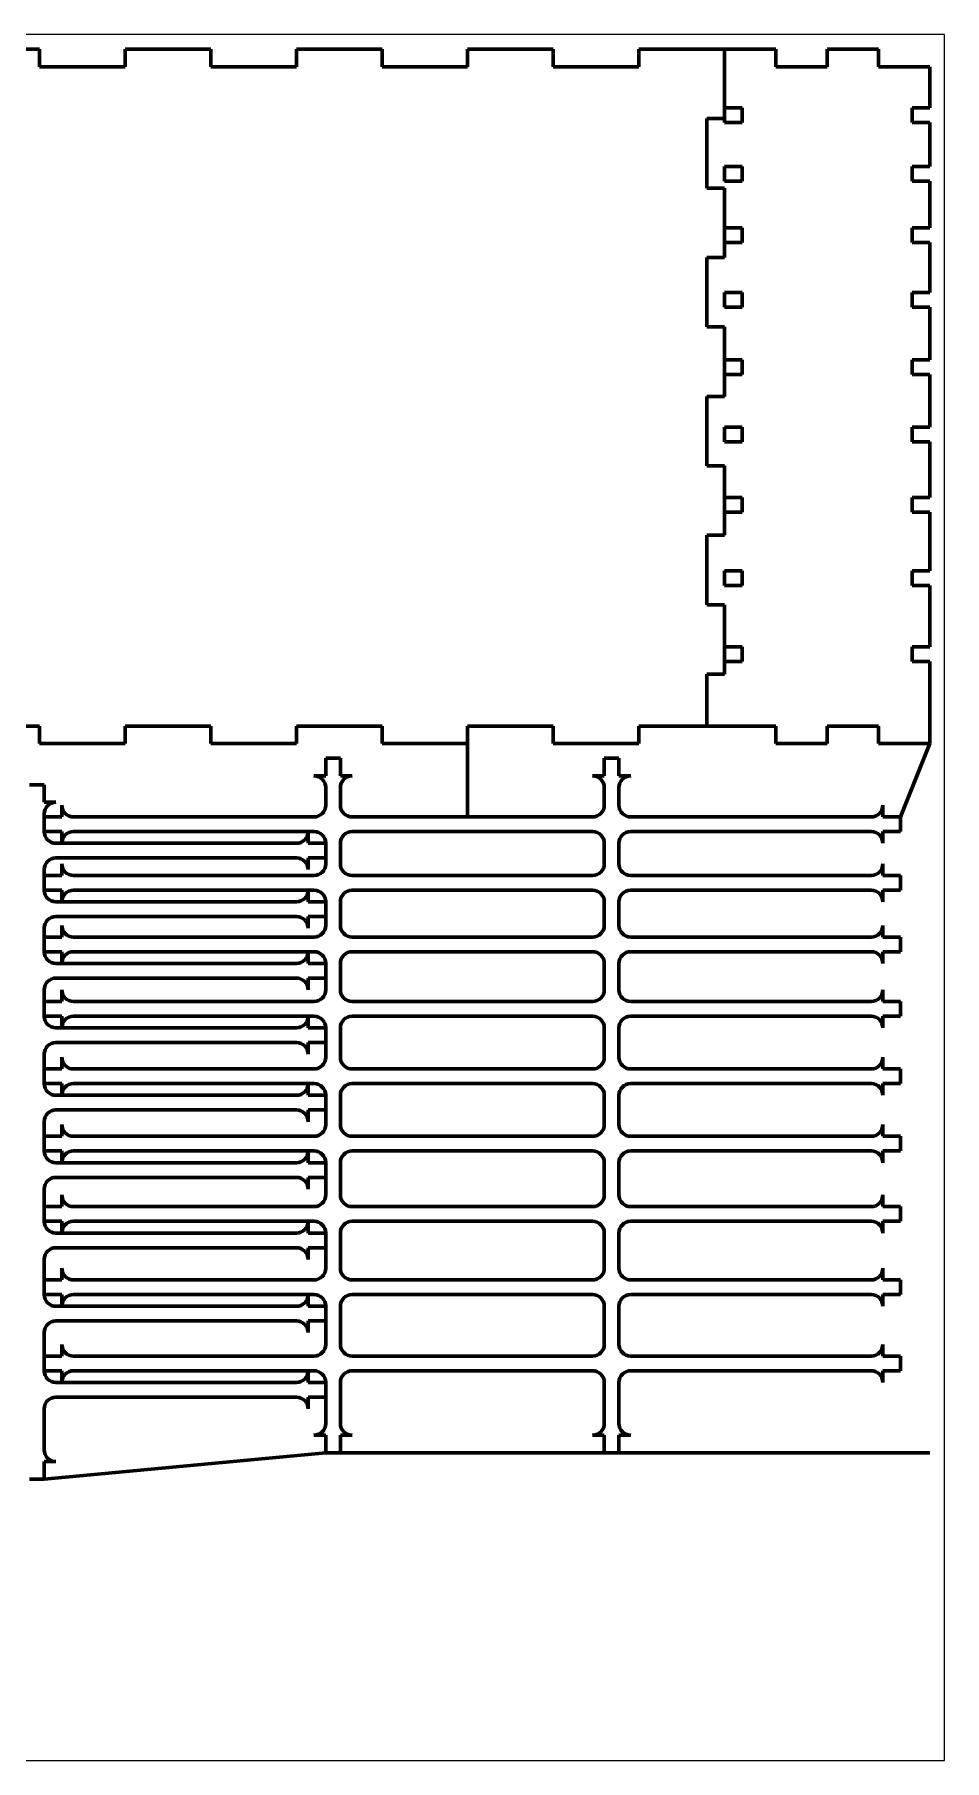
# Model space of a CAD drawing. Header units: millimetres. Extents: x -1515 to 624, y -1082 to 1116.
# Drawn here: x -299 to 11, y -1082 to -493 of the extents above; entities that cross this region are included whole.
import ezdxf

# ---------------------------------------------------------------- set-up
doc = ezdxf.new("R2010")
doc.units = ezdxf.units.MM
doc.linetypes.add('K5LT_BASIC', pattern=[0])
doc.linetypes.add('K5LT_THIN', pattern=[0])

# ---------------------------------------------------------------- blocks, each defined once
blk = doc.blocks.new('U1')
at = {"color": 7, "linetype": 'K5LT_THIN', "lineweight": 18, "true_color": 0xffffff}
for p, q in [((10.99, -492.53), (-889.01, -492.53)), ((10.99, -1081.53), (10.99, -492.53)), ((-889.01, -1081.53), (10.99, -1081.53))]:
    blk.add_line(p, q, dxfattribs=at)

msp = doc.modelspace()

# ---------------------------------------------------------------- linework, layer by layer
at = {"color": 143, "linetype": 'K5LT_BASIC', "lineweight": 60, "true_color": 0x33acca}
for p, q in [((-297.608, -497.53), (-326.808, -497.53)), ((-297.608, -497.53), (-297.608, -503.53)), ((-239.208, -497.53), (-268.408, -497.53)), ((-268.408, -503.53), (-268.408, -497.53)), ((-239.208, -497.53), (-239.208, -503.53)), ((-210.008, -503.53), (-210.008, -497.53)), ((-210.008, -497.53), (-180.808, -497.53)), ((-180.808, -497.53), (-180.808, -503.53)), ((-151.608, -503.53), (-151.608, -497.53)), ((-151.608, -497.53), (-122.408, -497.53)), ((-122.408, -497.53), (-122.408, -503.53)), ((-93.208, -503.53), (-93.208, -497.53)), ((-93.208, -497.53), (-70.008, -497.53)), ((-70.008, -497.53), (-64.008, -497.53)), ((-64.008, -497.53), (-64.008, -521.23)), ((-64.008, -497.53), (-46.508, -497.53)), ((-46.508, -503.53), (-46.508, -497.53)), ((-29.008, -497.53), (-11.508, -497.53)), ((-29.008, -497.53), (-29.008, -503.53)), ((-11.508, -503.53), (-11.508, -497.53)), ((-297.608, -503.53), (-268.408, -503.53)), ((-210.008, -503.53), (-239.208, -503.53)), ((-151.608, -503.53), (-180.808, -503.53)), ((-93.208, -503.53), (-122.408, -503.53)), ((-29.008, -503.53), (-46.508, -503.53)), ((5.992, -503.53), (-11.508, -503.53)), ((5.992, -503.53), (5.992, -517.53)), ((-58.008, -517.53), (-64.008, -517.53)), ((-58.008, -517.53), (-58.008, -522.53)), ((5.992, -517.53), (-0.008, -517.53)), ((-0.008, -522.53), (-0.008, -517.53)), ((-64.008, -521.23), (-70.008, -521.23)), ((-70.008, -521.23), (-70.008, -544.93)), ((-64.008, -522.53), (-64.008, -521.23)), ((-64.008, -522.53), (-58.008, -522.53)), ((-0.008, -522.53), (5.992, -522.53)), ((5.992, -537.53), (5.992, -522.53)), ((-58.008, -537.53), (-64.008, -537.53)), ((-64.008, -542.53), (-64.008, -537.53)), ((-58.008, -537.53), (-58.008, -542.53)), ((5.992, -537.53), (-0.008, -537.53)), ((-0.008, -542.53), (-0.008, -537.53)), ((-64.008, -544.93), (-70.008, -544.93)), ((-64.008, -542.53), (-58.008, -542.53)), ((-64.008, -544.93), (-64.008, -568.63)), ((-0.008, -542.53), (5.992, -542.53)), ((5.992, -558.53), (5.992, -542.53)), ((-64.008, -558.53), (-58.008, -558.53)), ((-58.008, -558.53), (-58.008, -563.53)), ((-0.008, -558.53), (5.992, -558.53)), ((-0.008, -563.53), (-0.008, -558.53)), ((-58.008, -563.53), (-64.008, -563.53)), ((5.992, -563.53), (-0.008, -563.53)), ((5.992, -580.53), (5.992, -563.53)), ((-70.008, -568.63), (-70.008, -592.33)), ((-70.008, -568.63), (-64.008, -568.63)), ((-58.008, -580.53), (-64.008, -580.53)), ((-64.008, -585.53), (-64.008, -580.53)), ((-58.008, -580.53), (-58.008, -585.53)), ((5.992, -580.53), (-0.008, -580.53)), ((-0.008, -585.53), (-0.008, -580.53)), ((-64.008, -585.53), (-58.008, -585.53)), ((-0.008, -585.53), (5.992, -585.53)), ((5.992, -603.53), (5.992, -585.53)), ((-64.008, -592.33), (-70.008, -592.33)), ((-64.008, -592.33), (-64.008, -616.03)), ((-58.008, -603.53), (-64.008, -603.53)), ((-58.008, -603.53), (-58.008, -608.53)), ((5.992, -603.53), (-0.008, -603.53)), ((-0.008, -608.53), (-0.008, -603.53)), ((-64.008, -608.53), (-58.008, -608.53)), ((-0.008, -608.53), (5.992, -608.53)), ((5.992, -626.53), (5.992, -608.53)), ((-70.008, -616.03), (-70.008, -639.73)), ((-70.008, -616.03), (-64.008, -616.03)), ((-58.008, -626.53), (-64.008, -626.53)), ((-64.008, -631.53), (-64.008, -626.53)), ((-58.008, -626.53), (-58.008, -631.53)), ((5.992, -626.53), (-0.008, -626.53)), ((-0.008, -631.53), (-0.008, -626.53)), ((-64.008, -631.53), (-58.008, -631.53)), ((-0.008, -631.53), (5.992, -631.53)), ((5.992, -650.53), (5.992, -631.53)), ((-64.008, -639.73), (-70.008, -639.73)), ((-64.008, -639.73), (-64.008, -663.43)), ((-64.008, -650.53), (-58.008, -650.53)), ((-58.008, -650.53), (-58.008, -655.53)), ((-0.008, -650.53), (5.992, -650.53)), ((-0.008, -655.53), (-0.008, -650.53)), ((-58.008, -655.53), (-64.008, -655.53)), ((5.992, -655.53), (-0.008, -655.53)), ((5.992, -675.53), (5.992, -655.53)), ((-70.008, -663.43), (-70.008, -687.13)), ((-70.008, -663.43), (-64.008, -663.43)), ((-64.008, -675.53), (-58.008, -675.53)), ((-64.008, -680.53), (-64.008, -675.53)), ((-58.008, -675.53), (-58.008, -680.53)), ((-0.008, -675.53), (5.992, -675.53)), ((-0.008, -680.53), (-0.008, -675.53)), ((-58.008, -680.53), (-64.008, -680.53)), ((5.992, -680.53), (-0.008, -680.53)), ((5.992, -701.53), (5.992, -680.53)), ((-64.008, -687.13), (-70.008, -687.13)), ((-64.008, -687.13), (-64.008, -710.83)), ((-64.008, -701.53), (-58.008, -701.53)), ((-58.008, -706.53), (-64.008, -706.53)), ((-58.008, -706.53), (-58.008, -701.53)), ((-0.008, -701.53), (5.992, -701.53)), ((-0.008, -706.53), (-0.008, -701.53)), ((5.992, -706.53), (-0.008, -706.53)), ((5.992, -706.53), (5.992, -734.53)), ((-70.008, -728.53), (-70.008, -710.83)), ((-70.008, -710.83), (-64.008, -710.83)), ((-326.808, -728.53), (-297.608, -728.53)), ((-297.608, -734.53), (-297.608, -728.53)), ((-268.408, -728.53), (-239.208, -728.53)), ((-268.408, -728.53), (-268.408, -734.53)), ((-239.208, -734.53), (-239.208, -728.53)), ((-210.008, -728.53), (-180.808, -728.53)), ((-210.008, -728.53), (-210.008, -734.53)), ((-180.808, -734.53), (-180.808, -728.53)), ((-122.408, -728.53), (-151.608, -728.53)), ((-151.608, -728.53), (-151.608, -734.53)), ((-122.408, -734.53), (-122.408, -728.53)), ((-70.008, -728.53), (-93.208, -728.53)), ((-93.208, -728.53), (-93.208, -734.53)), ((-70.008, -728.53), (-64.008, -728.53)), ((-46.508, -728.53), (-64.008, -728.53)), ((-46.508, -734.53), (-46.508, -728.53)), ((-11.508, -728.53), (-29.008, -728.53)), ((-29.008, -728.53), (-29.008, -734.53)), ((-11.508, -734.53), (-11.508, -728.53)), ((-268.408, -734.53), (-297.608, -734.53)), ((-210.008, -734.53), (-239.208, -734.53)), ((-180.808, -734.53), (-151.608, -734.53)), ((-151.608, -734.53), (-151.608, -759.53)), ((-122.408, -734.53), (-93.208, -734.53)), ((-29.008, -734.53), (-46.508, -734.53)), ((5.992, -734.53), (-11.508, -734.53)), ((5.992, -734.53), (-4.008, -759.53)), ((-200.008, -745.53), (-200.008, -739.53)), ((-200.008, -739.53), (-195.008, -739.53)), ((-195.008, -739.53), (-195.008, -745.53)), ((-100.008, -739.53), (-105.008, -739.53)), ((-105.008, -739.53), (-105.008, -745.53)), ((-100.008, -745.53), (-100.008, -739.53)), ((-204.008, -745.53), (-200.008, -745.53)), ((-195.008, -745.53), (-191.008, -745.53)), ((-105.008, -745.53), (-109.008, -745.53)), ((-96.008, -745.53), (-100.008, -745.53)), ((-296.008, -748.53), (-301.008, -748.53)), ((-296.008, -754.53), (-296.008, -748.53)), ((-200.008, -749.53), (-200.008, -755.53)), ((-195.008, -749.53), (-195.008, -755.53)), ((-105.008, -749.53), (-105.008, -755.53)), ((-100.008, -749.53), (-100.008, -755.53)), ((-292.008, -754.53), (-296.008, -754.53)), ((-296.008, -758.53), (-296.008, -764.53)), ((-296.008, -759.53), (-290.008, -759.53)), ((-290.008, -755.53), (-290.008, -759.53)), ((-10.008, -755.53), (-10.008, -759.53)), ((-10.008, -759.53), (-4.008, -759.53)), ((-4.008, -759.53), (-4.008, -764.53)), ((-290.008, -764.53), (-296.008, -764.53)), ((-290.008, -764.53), (-290.008, -768.53)), ((-206.008, -764.53), (-206.008, -768.53)), ((-4.008, -764.53), (-10.008, -764.53)), ((-10.008, -764.53), (-10.008, -768.53)), ((-206.008, -768.53), (-200.008, -768.53)), ((-200.008, -768.53), (-200.008, -775.53)), ((-195.008, -768.53), (-195.008, -775.53)), ((-105.008, -768.53), (-105.008, -775.53)), ((-100.008, -768.53), (-100.008, -775.53)), ((-290.008, -775.53), (-290.008, -779.53)), ((-200.008, -773.53), (-206.008, -773.53)), ((-206.008, -773.53), (-206.008, -777.53)), ((-10.008, -775.53), (-10.008, -779.53)), ((-296.008, -777.53), (-296.008, -784.53)), ((-296.008, -779.53), (-290.008, -779.53)), ((-10.008, -779.53), (-4.008, -779.53)), ((-4.008, -779.53), (-4.008, -784.53)), ((-290.008, -784.53), (-296.008, -784.53)), ((-290.008, -788.53), (-290.008, -784.53)), ((-206.008, -784.53), (-206.008, -788.53)), ((-206.008, -788.53), (-200.008, -788.53)), ((-200.008, -788.53), (-200.008, -796.53)), ((-195.008, -788.53), (-195.008, -796.53)), ((-105.008, -796.53), (-105.008, -788.53)), ((-100.008, -788.53), (-100.008, -796.53)), ((-4.008, -784.53), (-10.008, -784.53)), ((-10.008, -788.53), (-10.008, -784.53)), ((-200.008, -793.53), (-206.008, -793.53)), ((-206.008, -797.53), (-206.008, -793.53)), ((-296.008, -797.53), (-296.008, -805.53)), ((-290.008, -800.53), (-296.008, -800.53)), ((-290.008, -796.53), (-290.008, -800.53)), ((-10.008, -796.53), (-10.008, -800.53)), ((-4.008, -800.53), (-10.008, -800.53)), ((-4.008, -805.53), (-4.008, -800.53)), ((-296.008, -805.53), (-290.008, -805.53)), ((-290.008, -809.53), (-290.008, -805.53)), ((-206.008, -805.53), (-206.008, -809.53)), ((-10.008, -809.53), (-10.008, -805.53)), ((-10.008, -805.53), (-4.008, -805.53)), ((-200.008, -809.53), (-206.008, -809.53)), ((-200.008, -809.53), (-200.008, -818.53)), ((-195.008, -809.53), (-195.008, -818.53)), ((-105.008, -809.53), (-105.008, -818.53)), ((-100.008, -809.53), (-100.008, -818.53)), ((-296.008, -818.53), (-296.008, -827.53)), ((-290.008, -818.53), (-290.008, -822.53)), ((-206.008, -818.53), (-206.008, -814.53)), ((-206.008, -814.53), (-200.008, -814.53)), ((-10.008, -818.53), (-10.008, -822.53)), ((-296.008, -822.53), (-290.008, -822.53)), ((-10.008, -822.53), (-4.008, -822.53)), ((-4.008, -822.53), (-4.008, -827.53)), ((-290.008, -827.53), (-296.008, -827.53)), ((-290.008, -827.53), (-290.008, -831.53)), ((-206.008, -827.53), (-206.008, -831.53)), ((-4.008, -827.53), (-10.008, -827.53)), ((-10.008, -827.53), (-10.008, -831.53)), ((-206.008, -831.53), (-200.008, -831.53)), ((-200.008, -831.53), (-200.008, -841.53)), ((-195.008, -831.53), (-195.008, -841.53)), ((-105.008, -841.53), (-105.008, -831.53)), ((-100.008, -831.53), (-100.008, -841.53)), ((-296.008, -840.53), (-296.008, -850.53)), ((-290.008, -841.53), (-290.008, -845.53)), ((-200.008, -836.53), (-206.008, -836.53)), ((-206.008, -836.53), (-206.008, -840.53)), ((-10.008, -841.53), (-10.008, -845.53)), ((-296.008, -845.53), (-290.008, -845.53)), ((-10.008, -845.53), (-4.008, -845.53)), ((-4.008, -845.53), (-4.008, -850.53)), ((-290.008, -850.53), (-296.008, -850.53)), ((-290.008, -850.53), (-290.008, -854.53)), ((-206.008, -850.53), (-206.008, -854.53)), ((-4.008, -850.53), (-10.008, -850.53)), ((-10.008, -850.53), (-10.008, -854.53)), ((-206.008, -854.53), (-200.008, -854.53)), ((-200.008, -859.53), (-206.008, -859.53)), ((-206.008, -859.53), (-206.008, -863.53)), ((-200.008, -854.53), (-200.008, -864.53)), ((-195.008, -854.53), (-195.008, -864.53)), ((-105.008, -864.53), (-105.008, -854.53)), ((-100.008, -854.53), (-100.008, -864.53)), ((-296.008, -863.53), (-296.008, -873.53)), ((-290.008, -864.53), (-290.008, -868.53)), ((-10.008, -864.53), (-10.008, -868.53)), ((-296.008, -868.53), (-290.008, -868.53)), ((-10.008, -868.53), (-4.008, -868.53)), ((-4.008, -868.53), (-4.008, -873.53)), ((-290.008, -873.53), (-296.008, -873.53)), ((-290.008, -873.53), (-290.008, -877.53)), ((-206.008, -873.53), (-206.008, -877.53)), ((-206.008, -877.53), (-200.008, -877.53)), ((-200.008, -877.53), (-200.008, -888.53)), ((-195.008, -877.53), (-195.008, -888.53)), ((-105.008, -888.53), (-105.008, -877.53)), ((-100.008, -877.53), (-100.008, -888.53)), ((-4.008, -873.53), (-10.008, -873.53)), ((-10.008, -873.53), (-10.008, -877.53)), ((-200.008, -882.53), (-206.008, -882.53)), ((-206.008, -882.53), (-206.008, -886.53)), ((-296.008, -886.53), (-296.008, -897.53)), ((-290.008, -892.53), (-290.008, -888.53)), ((-10.008, -892.53), (-10.008, -888.53)), ((-290.008, -892.53), (-296.008, -892.53)), ((-4.008, -892.53), (-10.008, -892.53)), ((-4.008, -897.53), (-4.008, -892.53)), ((-296.008, -897.53), (-290.008, -897.53)), ((-290.008, -901.53), (-290.008, -897.53)), ((-206.008, -901.53), (-206.008, -897.53)), ((-10.008, -901.53), (-10.008, -897.53)), ((-10.008, -897.53), (-4.008, -897.53)), ((-200.008, -901.53), (-206.008, -901.53)), ((-206.008, -910.53), (-206.008, -906.53)), ((-206.008, -906.53), (-200.008, -906.53)), ((-200.008, -913.53), (-200.008, -901.53)), ((-195.008, -913.53), (-195.008, -901.53)), ((-105.008, -901.53), (-105.008, -913.53)), ((-100.008, -913.53), (-100.008, -901.53)), ((-296.008, -922.53), (-296.008, -910.53)), ((-290.008, -917.53), (-296.008, -917.53)), ((-290.008, -917.53), (-290.008, -913.53)), ((-10.008, -917.53), (-10.008, -913.53)), ((-4.008, -917.53), (-10.008, -917.53)), ((-4.008, -922.53), (-4.008, -917.53)), ((-296.008, -922.53), (-290.008, -922.53)), ((-290.008, -926.53), (-290.008, -922.53)), ((-206.008, -926.53), (-206.008, -922.53)), ((-10.008, -926.53), (-10.008, -922.53)), ((-10.008, -922.53), (-4.008, -922.53)), ((-200.008, -926.53), (-206.008, -926.53)), ((-206.008, -935.53), (-206.008, -931.53)), ((-206.008, -931.53), (-200.008, -931.53)), ((-290.008, -943.53), (-290.008, -939.53)), ((-10.008, -943.53), (-10.008, -939.53)), ((-290.008, -943.53), (-296.008, -943.53)), ((-4.008, -943.53), (-10.008, -943.53)), ((-4.008, -948.53), (-4.008, -943.53)), ((-296.008, -948.53), (-290.008, -948.53)), ((-290.008, -952.53), (-290.008, -948.53)), ((-206.008, -952.53), (-206.008, -948.53)), ((-200.008, -952.53), (-206.008, -952.53)), ((-200.008, -966.53), (-200.008, -952.53)), ((-195.008, -966.53), (-195.008, -952.53)), ((-105.008, -966.53), (-105.008, -952.53)), ((-100.008, -966.53), (-100.008, -952.53)), ((-10.008, -952.53), (-10.008, -948.53)), ((-10.008, -948.53), (-4.008, -948.53)), ((-206.008, -961.53), (-206.008, -957.53)), ((-206.008, -957.53), (-200.008, -957.53)), ((-296.008, -975.53), (-296.008, -961.53)), ((-204.008, -970.53), (-200.008, -970.53)), ((-200.008, -970.53), (-200.008, -976.53)), ((-195.008, -976.53), (-195.008, -970.53)), ((-195.008, -970.53), (-191.008, -970.53)), ((-109.008, -970.53), (-105.008, -970.53)), ((-105.008, -970.53), (-105.008, -976.53)), ((-100.008, -976.53), (-100.008, -970.53)), ((-100.008, -970.53), (-96.008, -970.53)), ((-296.008, -985.53), (-200.008, -976.53)), ((-200.008, -976.53), (-195.008, -976.53)), ((-195.008, -976.53), (-105.008, -976.53)), ((-105.008, -976.53), (-100.008, -976.53)), ((-100.008, -976.53), (5.992, -976.53)), ((-296.008, -985.53), (-296.008, -979.53)), ((-296.008, -979.53), (-292.008, -979.53)), ((-301.008, -985.53), (-296.008, -985.53))]:
    msp.add_line(p, q, dxfattribs=at)
for points in [[(-204.008, -759.53), (-286.008, -759.53)], [(-109.008, -759.53), (-191.008, -759.53)], [(-14.008, -759.53), (-96.008, -759.53)], [(-286.008, -764.53), (-204.008, -764.53)], [(-191.008, -764.53), (-109.008, -764.53)], [(-96.008, -764.53), (-14.008, -764.53)], [(-210.008, -768.53), (-292.008, -768.53)], [(-292.008, -773.53), (-210.008, -773.53)], [(-204.008, -779.53), (-286.008, -779.53)], [(-109.008, -779.53), (-191.008, -779.53)], [(-14.008, -779.53), (-96.008, -779.53)], [(-210.008, -788.53), (-292.008, -788.53)], [(-286.008, -784.53), (-204.008, -784.53)], [(-191.008, -784.53), (-109.008, -784.53)], [(-96.008, -784.53), (-14.008, -784.53)], [(-292.008, -793.53), (-210.008, -793.53)], [(-204.008, -800.53), (-286.008, -800.53)], [(-109.008, -800.53), (-191.008, -800.53)], [(-14.008, -800.53), (-96.008, -800.53)], [(-286.008, -805.53), (-204.008, -805.53)], [(-191.008, -805.53), (-109.008, -805.53)], [(-96.008, -805.53), (-14.008, -805.53)], [(-210.008, -809.53), (-292.008, -809.53)], [(-292.008, -814.53), (-210.008, -814.53)], [(-204.008, -822.53), (-286.008, -822.53)], [(-109.008, -822.53), (-191.008, -822.53)], [(-14.008, -822.53), (-96.008, -822.53)], [(-286.008, -827.53), (-204.008, -827.53)], [(-191.008, -827.53), (-109.008, -827.53)], [(-96.008, -827.53), (-14.008, -827.53)], [(-210.008, -831.53), (-292.008, -831.53)], [(-292.008, -836.53), (-210.008, -836.53)], [(-204.008, -845.53), (-286.008, -845.53)], [(-109.008, -845.53), (-191.008, -845.53)], [(-14.008, -845.53), (-96.008, -845.53)], [(-286.008, -850.53), (-204.008, -850.53)], [(-191.008, -850.53), (-109.008, -850.53)], [(-96.008, -850.53), (-14.008, -850.53)], [(-210.008, -854.53), (-292.008, -854.53)], [(-292.008, -859.53), (-210.008, -859.53)], [(-204.008, -868.53), (-286.008, -868.53)], [(-109.008, -868.53), (-191.008, -868.53)], [(-14.008, -868.53), (-96.008, -868.53)], [(-210.008, -877.53), (-292.008, -877.53)], [(-286.008, -873.53), (-204.008, -873.53)], [(-191.008, -873.53), (-109.008, -873.53)], [(-96.008, -873.53), (-14.008, -873.53)], [(-292.008, -882.53), (-210.008, -882.53)], [(-204.008, -892.53), (-286.008, -892.53)], [(-109.008, -892.53), (-191.008, -892.53)], [(-14.008, -892.53), (-96.008, -892.53)], [(-286.008, -897.53), (-204.008, -897.53)], [(-191.008, -897.53), (-109.008, -897.53)], [(-96.008, -897.53), (-14.008, -897.53)], [(-210.008, -901.53), (-292.008, -901.53)], [(-292.008, -906.53), (-210.008, -906.53)], [(-204.008, -917.53), (-286.008, -917.53)], [(-109.008, -917.53), (-191.008, -917.53)], [(-14.008, -917.53), (-96.008, -917.53)], [(-286.008, -922.53), (-204.008, -922.53)], [(-191.008, -922.53), (-109.008, -922.53)], [(-96.008, -922.53), (-14.008, -922.53)], [(-210.008, -926.53), (-292.008, -926.53)], [(-200.008, -939.53), (-200.008, -926.53)], [(-195.008, -939.53), (-195.008, -926.53)], [(-105.008, -926.53), (-105.008, -939.53)], [(-100.008, -939.53), (-100.008, -926.53)], [(-296.008, -948.53), (-296.008, -935.53)], [(-292.008, -931.53), (-210.008, -931.53)], [(-204.008, -943.53), (-286.008, -943.53)], [(-109.008, -943.53), (-191.008, -943.53)], [(-14.008, -943.53), (-96.008, -943.53)], [(-210.008, -952.53), (-292.008, -952.53)], [(-286.008, -948.53), (-204.008, -948.53)], [(-191.008, -948.53), (-109.008, -948.53)], [(-96.008, -948.53), (-14.008, -948.53)], [(-292.008, -957.53), (-210.008, -957.53)]]:
    msp.add_lwpolyline(points, dxfattribs=at)
for centre, start, end in [((-204.008, -749.53), 0, 90), ((-191.008, -749.53), 90, 180), ((-109.008, -749.53), 0, 90), ((-96.008, -749.53), 90, 180), ((-292.008, -758.53), 90, 180), ((-286.008, -755.53), 180, 270), ((-204.008, -755.53), 270, 0), ((-191.008, -755.53), 180, 270), ((-109.008, -755.53), 270, 0), ((-96.008, -755.53), 180, 270), ((-14.008, -755.53), 270, 0), ((-292.008, -764.53), 180, 270), ((-286.008, -768.53), 90, 180), ((-210.008, -764.53), 270, 0), ((-204.008, -768.53), 0, 90), ((-191.008, -768.53), 90, 180), ((-109.008, -768.53), 0, 90), ((-96.008, -768.53), 90, 180), ((-14.008, -768.53), 0, 90), ((-292.008, -777.53), 90, 180), ((-286.008, -775.53), 180, 270), ((-210.008, -777.53), 0, 90), ((-204.008, -775.53), 270, 0), ((-191.008, -775.53), 180, 270), ((-109.008, -775.53), 270, 0), ((-96.008, -775.53), 180, 270), ((-14.008, -775.53), 270, 0), ((-292.008, -784.53), 180, 270), ((-286.008, -788.53), 90, 180), ((-210.008, -784.53), 270, 0), ((-204.008, -788.53), 0, 90), ((-191.008, -788.53), 90, 180), ((-109.008, -788.53), 0, 90), ((-96.008, -788.53), 90, 180), ((-14.008, -788.53), 0, 90), ((-292.008, -797.53), 90, 180), ((-210.008, -797.53), 0, 90), ((-286.008, -796.53), 180, 270), ((-204.008, -796.53), 270, 0), ((-191.008, -796.53), 180, 270), ((-109.008, -796.53), 270, 0), ((-96.008, -796.53), 180, 270), ((-14.008, -796.53), 270, 0), ((-292.008, -805.53), 180, 270), ((-286.008, -809.53), 90, 180), ((-210.008, -805.53), 270, 0), ((-204.008, -809.53), 0, 90), ((-191.008, -809.53), 90, 180), ((-109.008, -809.53), 0, 90), ((-96.008, -809.53), 90, 180), ((-14.008, -809.53), 0, 90), ((-292.008, -818.53), 90, 180), ((-286.008, -818.53), 180, 270), ((-210.008, -818.53), 0, 90), ((-204.008, -818.53), 270, 0), ((-191.008, -818.53), 180, 270), ((-109.008, -818.53), 270, 0), ((-96.008, -818.53), 180, 270), ((-14.008, -818.53), 270, 0), ((-292.008, -827.53), 180, 270), ((-286.008, -831.53), 90, 180), ((-210.008, -827.53), 270, 0), ((-204.008, -831.53), 0, 90), ((-191.008, -831.53), 90, 180), ((-109.008, -831.53), 0, 90), ((-96.008, -831.53), 90, 180), ((-14.008, -831.53), 0, 90), ((-292.008, -840.53), 90, 180), ((-286.008, -841.53), 180, 270), ((-210.008, -840.53), 0, 90), ((-204.008, -841.53), 270, 0), ((-191.008, -841.53), 180, 270), ((-109.008, -841.53), 270, 0), ((-96.008, -841.53), 180, 270), ((-14.008, -841.53), 270, 0), ((-292.008, -850.53), 180, 270), ((-286.008, -854.53), 90, 180), ((-210.008, -850.53), 270, 0), ((-204.008, -854.53), 0, 90), ((-191.008, -854.53), 90, 180), ((-109.008, -854.53), 0, 90), ((-96.008, -854.53), 90, 180), ((-14.008, -854.53), 0, 90), ((-292.008, -863.53), 90, 180), ((-210.008, -863.53), 0, 90), ((-286.008, -864.53), 180, 270), ((-204.008, -864.53), 270, 0), ((-191.008, -864.53), 180, 270), ((-109.008, -864.53), 270, 0), ((-96.008, -864.53), 180, 270), ((-14.008, -864.53), 270, 0), ((-292.008, -873.53), 180, 270), ((-286.008, -877.53), 90, 180), ((-210.008, -873.53), 270, 0), ((-204.008, -877.53), 0, 90), ((-191.008, -877.53), 90, 180), ((-109.008, -877.53), 0, 90), ((-96.008, -877.53), 90, 180), ((-14.008, -877.53), 0, 90), ((-292.008, -886.53), 90, 180), ((-210.008, -886.53), 0, 90), ((-286.008, -888.53), 180, 270), ((-204.008, -888.53), 270, 0), ((-191.008, -888.53), 180, 270), ((-109.008, -888.53), 270, 0), ((-96.008, -888.53), 180, 270), ((-14.008, -888.53), 270, 0), ((-292.008, -897.53), 180, 270), ((-286.008, -901.53), 90, 180), ((-210.008, -897.53), 270, 0), ((-204.008, -901.53), 0, 90), ((-191.008, -901.53), 90, 180), ((-109.008, -901.53), 0, 90), ((-96.008, -901.53), 90, 180), ((-14.008, -901.53), 0, 90), ((-292.008, -910.53), 90, 180), ((-210.008, -910.53), 0, 90), ((-286.008, -913.53), 180, 270), ((-204.008, -913.53), 270, 0), ((-191.008, -913.53), 180, 270), ((-109.008, -913.53), 270, 0), ((-96.008, -913.53), 180, 270), ((-14.008, -913.53), 270, 0), ((-292.008, -922.53), 180, 270), ((-286.008, -926.53), 90, 180), ((-210.008, -922.53), 270, 0), ((-204.008, -926.53), 0, 90), ((-191.008, -926.53), 90, 180), ((-109.008, -926.53), 0, 90), ((-96.008, -926.53), 90, 180), ((-14.008, -926.53), 0, 90), ((-292.008, -935.53), 90, 180), ((-210.008, -935.53), 0, 90), ((-286.008, -939.53), 180, 270), ((-204.008, -939.53), 270, 0), ((-191.008, -939.53), 180, 270), ((-109.008, -939.53), 270, 0), ((-96.008, -939.53), 180, 270), ((-14.008, -939.53), 270, 0), ((-292.008, -948.53), 180, 270), ((-286.008, -952.53), 90, 180), ((-210.008, -948.53), 270, 0), ((-204.008, -952.53), 0, 90), ((-191.008, -952.53), 90, 180), ((-109.008, -952.53), 0, 90), ((-96.008, -952.53), 90, 180), ((-14.008, -952.53), 0, 90), ((-292.008, -961.53), 90, 180), ((-210.008, -961.53), 0, 90), ((-204.008, -966.53), 270, 0), ((-191.008, -966.53), 180, 270), ((-109.008, -966.53), 270, 0), ((-96.008, -966.53), 180, 270), ((-292.008, -975.53), 180, 270)]:
    msp.add_arc(centre, 4, start, end, dxfattribs=at)

# ---------------------------------------------------------------- block references
msp.add_blockref('U1', (0, 0))

doc.saveas('drawing.dxf')
